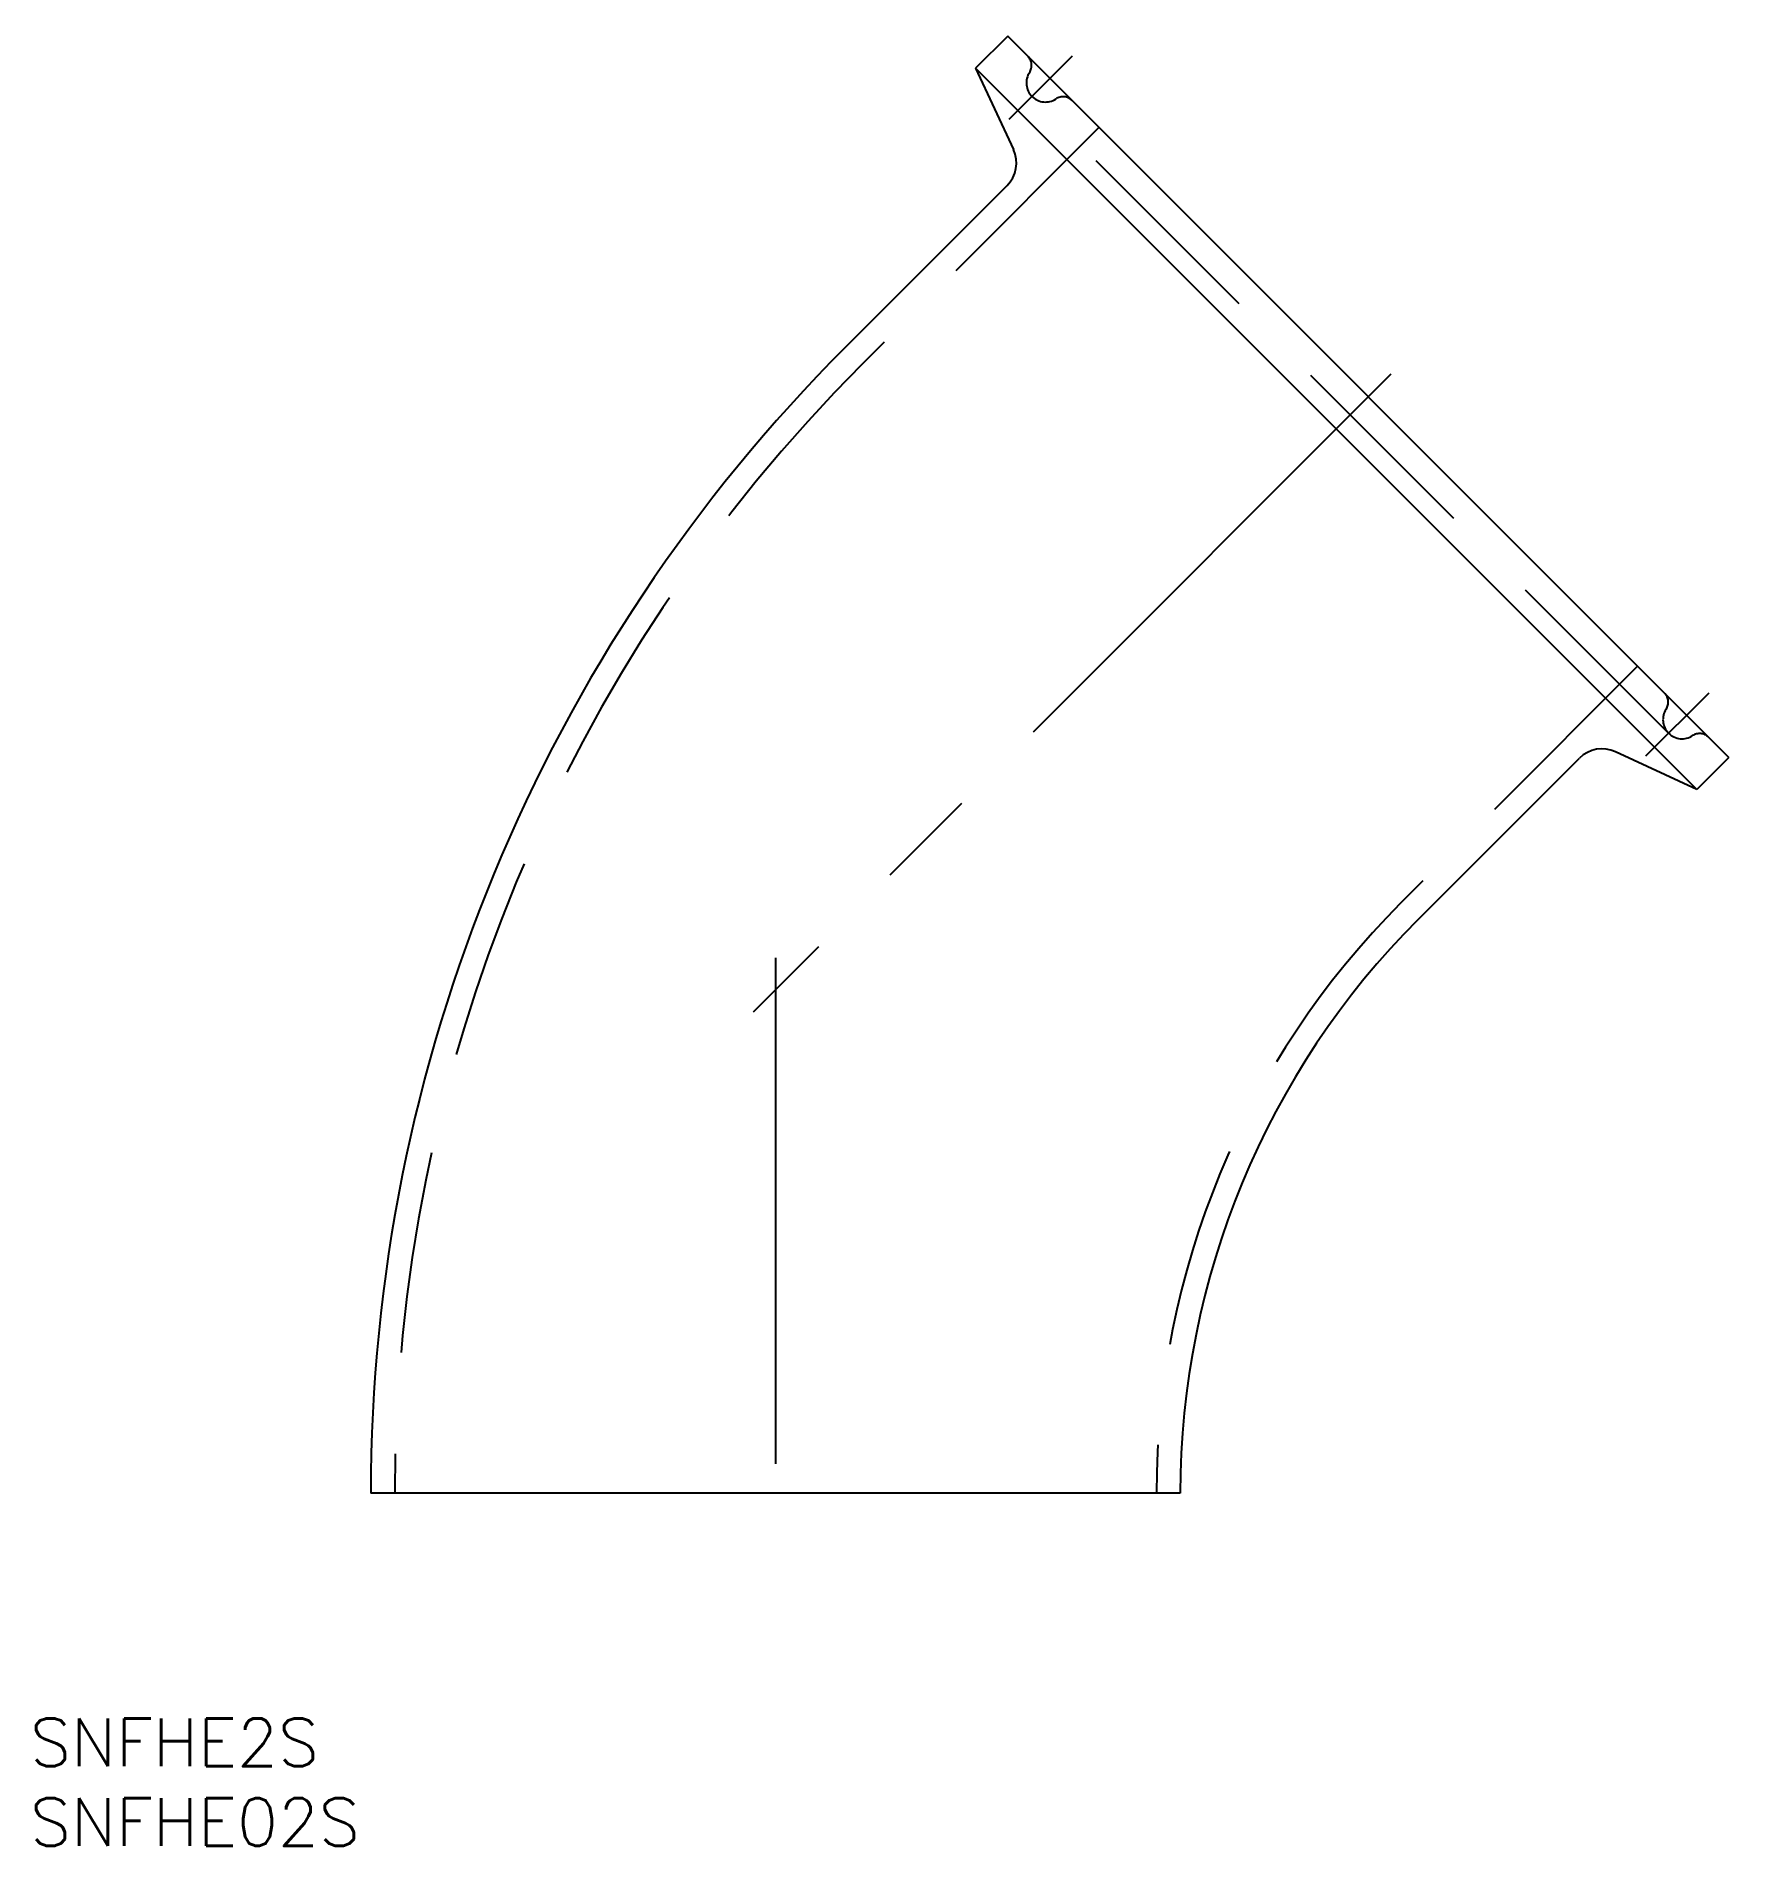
# Model space of a CAD drawing. Extents: x -46 to 60, y -22 to 91.
import ezdxf

# ---------------------------------------------------------------- set-up
doc = ezdxf.new("R2010")
doc.units = 0
doc.linetypes.add('CENTER', pattern=[50.8, 31.75, -6.35, 6.35, -6.35])
doc.linetypes.add('DASHED', pattern=[19.05, 12.7, -6.35])
doc.layers.get('0').update_dxf_attribs({"linetype": 'CONTINUOUS'})
doc.layers.add('CENTER', color=1, linetype='CENTER')
doc.styles.get("Standard").update_dxf_attribs({"font": 'txt.shx', "height": 3, "bigfont": 'bigfont.shx'})

msp = doc.modelspace()

# ---------------------------------------------------------------- linework, layer by layer
at = {"color": 7, "linetype": 'CONTINUOUS'}
for p, q in [((14.57, 91.42), (12.55, 89.41)), ((59.82, 46.17), (14.57, 91.42)), ((57.81, 44.15), (12.55, 89.41)), ((12.55, 89.41), (14.93, 84.31)), ((4.38, 71.91), (14.53, 82.05)), ((40.31, 35.98), (50.45, 46.13)), ((57.81, 44.15), (52.71, 46.53)), ((59.82, 46.17), (57.81, 44.15)), ((25.4, 0), (-25.4, 0))]:
    msp.add_line(p, q, dxfattribs=at)
at = {"color": 3, "linetype": 'DASHED'}
for p, q in [((56.04, 47.69), (16.09, 87.64)), ((20.29, 85.69), (5.44, 70.84)), ((54.09, 51.89), (39.24, 37.04))]:
    msp.add_line(p, q, dxfattribs=at)
for centre, radius, start, end in [((15.27, 89.59), 0.8, 326.537, 45), ((16.94, 88.49), 1.2, 146.537, 303.463), ((18.04, 86.82), 0.8, 45, 123.463), ((76.29, 0), 100.19, 135, 180), ((55.22, 49.64), 0.8, 326.537, 45), ((56.89, 48.54), 1.2, 146.537, 303.463), ((57.99, 46.87), 0.8, 45, 123.463), ((76.29, 0), 52.39, 135, 180)]:
    msp.add_arc(centre, radius, start, end, dxfattribs=at)
at = {"color": 7, "linetype": 'CONTINUOUS'}
for centre, radius, start, end in [((13.11, 83.46), 2, 315, 25), ((76.29, 0), 101.69, 135, 180), ((51.86, 44.71), 2, 65, 135), ((76.29, 0), 50.89, 135, 180)]:
    msp.add_arc(centre, radius, start, end, dxfattribs=at)
at = {"layer": 'CENTER', "color": 1, "linetype": 'CENTER'}
for p, q in [((14.67, 86.22), (18.63, 90.18)), ((38.61, 70.21), (-1.41, 30.19)), ((54.62, 46.27), (58.58, 50.23)), ((0, 33.6), (0, -2))]:
    msp.add_line(p, q, dxfattribs=at)

# ---------------------------------------------------------------- texts
at = {"color": 7, "linetype": 'CONTINUOUS'}
for s, p in [('SNFHE2S', (-46.79, -17.12)), ('SNFHE02S', (-46.79, -22.12))]:
    msp.add_text(s, height=3, dxfattribs=at).set_placement(p)

doc.saveas('drawing.dxf')
